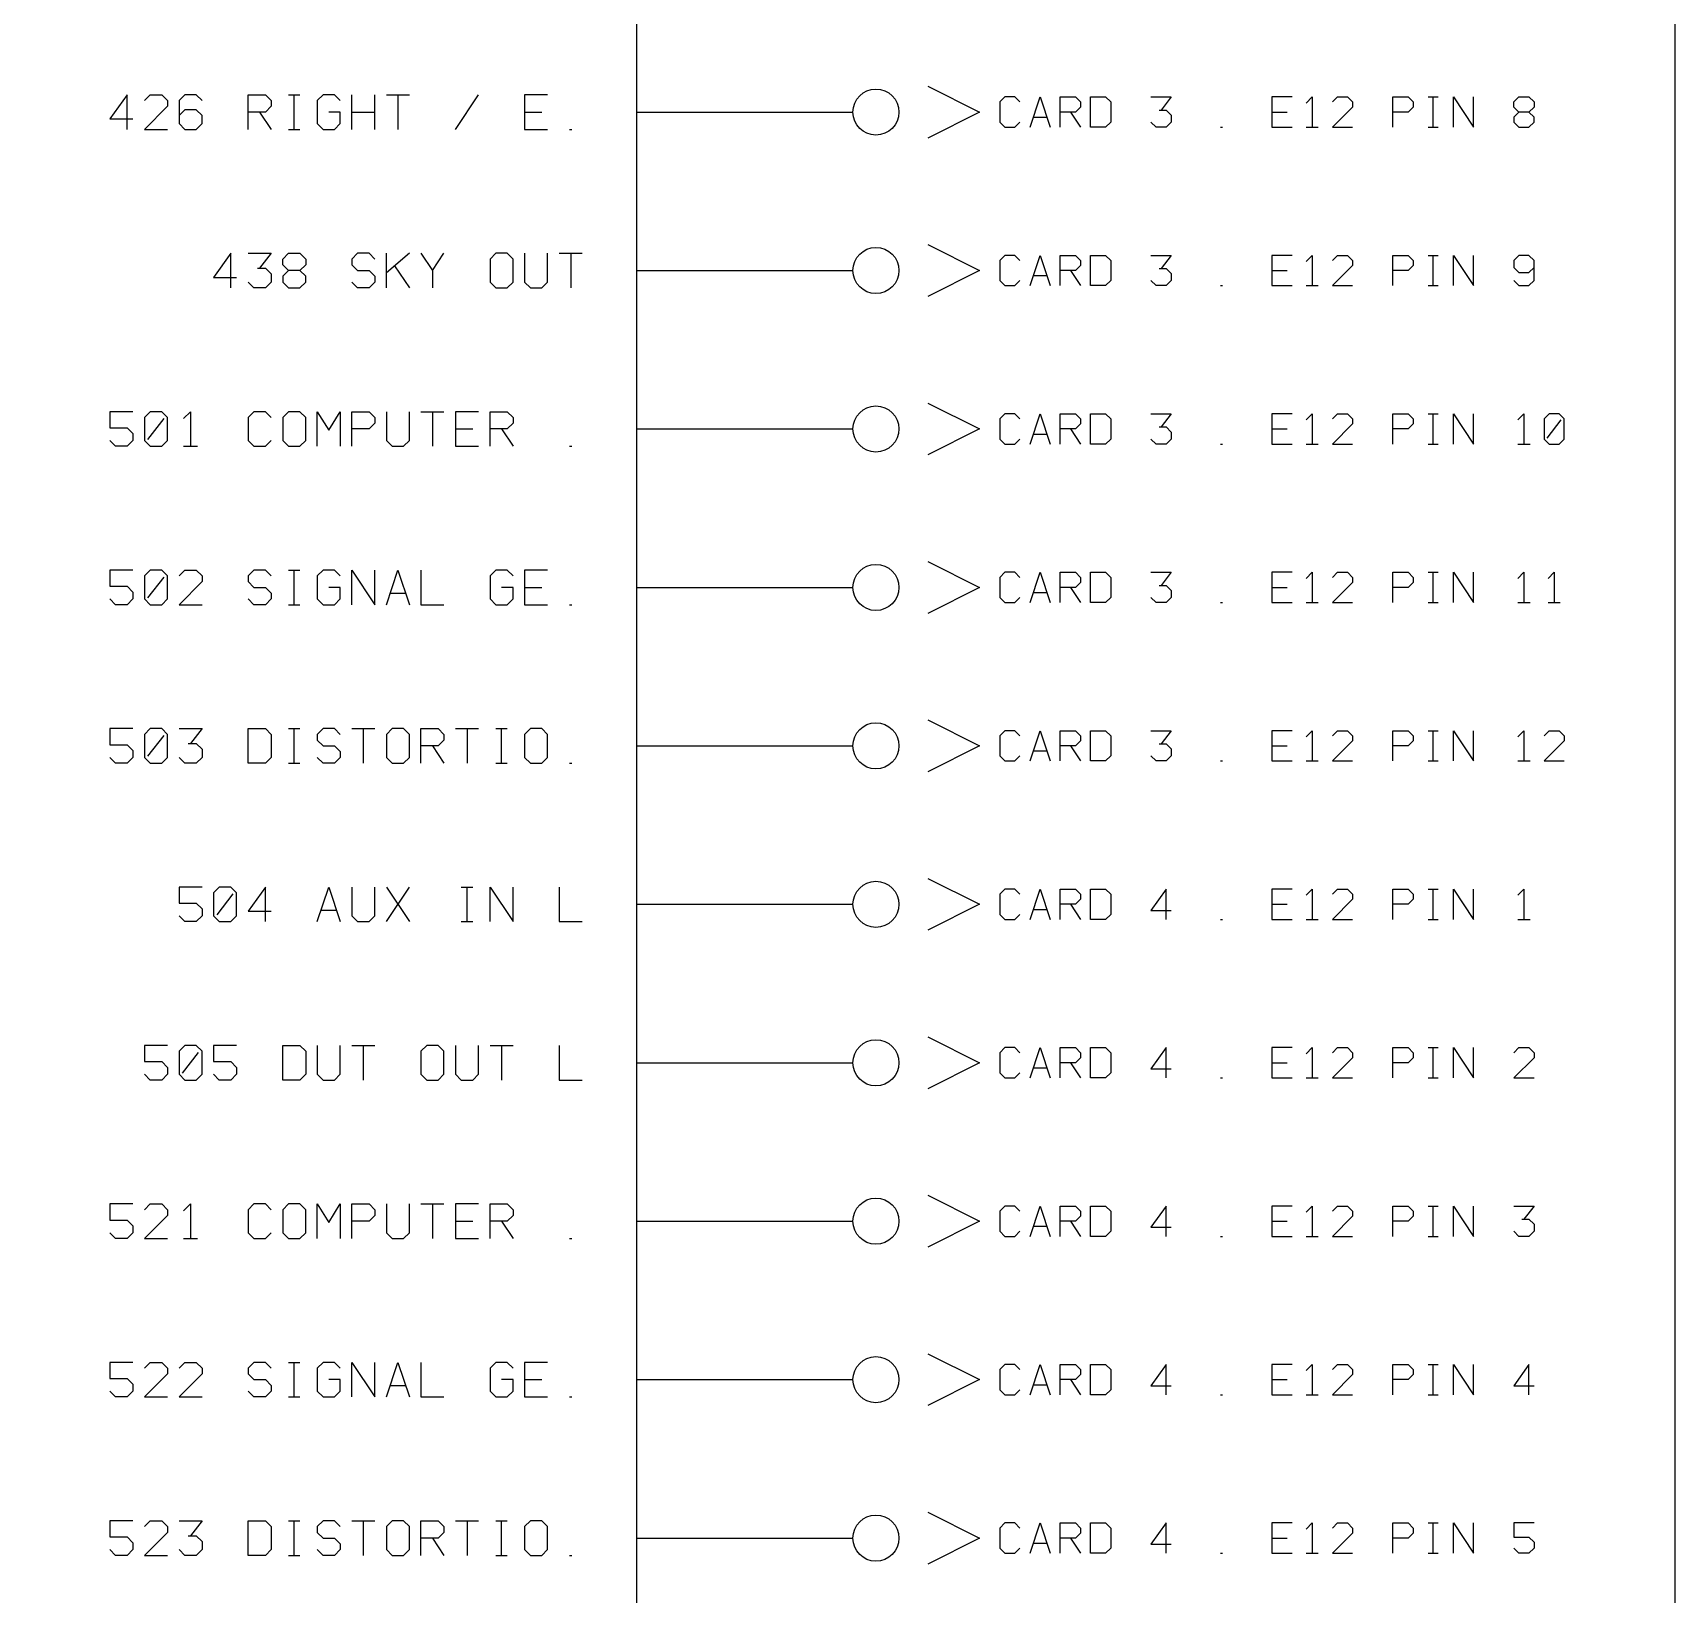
# Model space of a CAD drawing. Header units: millimetres. Extents: x 10 to 2534, y 10 to 1372.
# Drawn here: x 1894 to 2008.1, y 1056.2 to 1164.6 of the extents above; entities that cross this region are included whole.
import ezdxf

# ---------------------------------------------------------------- set-up
doc = ezdxf.new("R2010")
doc.units = ezdxf.units.MM
for name, color, linetype, lineweight in [('DEVICE', 7, 'CONTINUOUS', 25), ('GROUP', 6, 'CONTINUOUS', 25), ('LABEL', 8, 'CONTINUOUS', 25), ('POINT', 4, 'CONTINUOUS', 25), ('PORT_OUT', 30, 'CONTINUOUS', 25), ('PORTAL', 2, 'CONTINUOUS', 25)]:
    doc.layers.add(name, color=color, linetype=linetype, lineweight=lineweight)

msp = doc.modelspace()

# ---------------------------------------------------------------- linework, layer by layer
at = {"layer": 'DEVICE'}
msp.add_lwpolyline([(1624, 586.6), (1936, 586.6), (1936, 1308.6), (1624, 1308.6)], close=True, dxfattribs=at)
at = {"layer": 'GROUP'}
msp.add_lwpolyline([(1551.9, 561.8), (2008.1, 561.8), (2008.1, 1327.2), (1551.9, 1327.2)], close=True, dxfattribs=at)
at = {"layer": 'LABEL'}
for points in [[(1900.6, 1157.9), (1900.6, 1160.3), (1899.4, 1158.62), (1901, 1158.62)], [(1901.8, 1159.9), (1902.2, 1160.3), (1903, 1160.3), (1903.4, 1159.9), (1903.4, 1159.5), (1901.8, 1157.9), (1903.4, 1157.9)], [(1905.8, 1159.9), (1905.4, 1160.3), (1904.6, 1160.3), (1904.2, 1159.9), (1904.2, 1158.3), (1904.6, 1157.9), (1905.4, 1157.9), (1905.8, 1158.3), (1905.8, 1158.86), (1905.4, 1159.26), (1904.6, 1159.26), (1904.2, 1158.86)], [(1909, 1157.9), (1909, 1160.3), (1910.2, 1160.3), (1910.6, 1159.9), (1910.6, 1159.5), (1910.2, 1159.1), (1909, 1159.1)], [(1911.8, 1160.3), (1912.6, 1160.3)], [(1912.2, 1157.9), (1912.2, 1160.3)], [(1915.4, 1159.9), (1915, 1160.3), (1914.2, 1160.3), (1913.8, 1159.9), (1913.8, 1158.3), (1914.2, 1157.9), (1915, 1157.9), (1915.4, 1158.3), (1915.4, 1159.1), (1914.6, 1159.1)], [(1916.2, 1157.9), (1916.2, 1160.3)], [(1917.8, 1157.9), (1917.8, 1160.3)], [(1918.6, 1160.3), (1920.2, 1160.3)], [(1919.4, 1160.3), (1919.4, 1157.9)], [(1923.4, 1157.9), (1925, 1160.3)], [(1929.8, 1160.3), (1928.2, 1160.3), (1928.2, 1157.9), (1929.8, 1157.9)], [(1909.8, 1159.1), (1910.6, 1157.9)], [(1916.2, 1159.1), (1917.8, 1159.1)], [(1928.2, 1159.1), (1929.4, 1159.1)], [(1911.8, 1157.9), (1912.6, 1157.9)], [(1931.32, 1157.9), (1931.48, 1157.9)], [(1907.8, 1146.9), (1907.8, 1149.3), (1906.6, 1147.62), (1908.2, 1147.62)], [(1909, 1149.3), (1910.6, 1149.3), (1909.8, 1148.26)], [(1911.8, 1148.1), (1911.4, 1148.5), (1911.4, 1148.9), (1911.8, 1149.3), (1912.6, 1149.3), (1913, 1148.9), (1913, 1148.5), (1912.6, 1148.1), (1911.8, 1148.1), (1911.4, 1147.7), (1911.4, 1147.3), (1911.8, 1146.9), (1912.6, 1146.9), (1913, 1147.3), (1913, 1147.7), (1912.6, 1148.1)], [(1917.8, 1148.9), (1917.4, 1149.3), (1916.6, 1149.3), (1916.2, 1148.9), (1916.2, 1148.5), (1916.6, 1148.1), (1917.4, 1148.1), (1917.8, 1147.7), (1917.8, 1147.3), (1917.4, 1146.9), (1916.6, 1146.9), (1916.2, 1147.3)], [(1918.6, 1146.9), (1918.6, 1149.3)], [(1920.2, 1149.3), (1918.6, 1147.94)], [(1921, 1149.3), (1921.8, 1148.1), (1922.6, 1149.3)], [(1926.2, 1146.9), (1927, 1146.9), (1927.4, 1147.3), (1927.4, 1148.9), (1927, 1149.3), (1926.2, 1149.3), (1925.8, 1148.9), (1925.8, 1147.3), (1926.2, 1146.9)], [(1928.2, 1149.3), (1928.2, 1147.3), (1928.6, 1146.9), (1929.4, 1146.9), (1929.8, 1147.3), (1929.8, 1149.3)], [(1930.6, 1149.3), (1932.2, 1149.3)], [(1931.4, 1149.3), (1931.4, 1146.9)], [(1909.64, 1148.26), (1910.2, 1148.26), (1910.6, 1147.86), (1910.6, 1147.3), (1910.2, 1146.9), (1909.4, 1146.9), (1909, 1147.3)], [(1919.16, 1148.42), (1920.2, 1146.9)], [(1921.8, 1148.1), (1921.8, 1146.9)], [(1901, 1138.3), (1899.4, 1138.3), (1899.4, 1137.18), (1900.6, 1137.18), (1901, 1136.78), (1901, 1136.3), (1900.6, 1135.9), (1899.8, 1135.9), (1899.4, 1136.3)], [(1902.2, 1135.9), (1903, 1135.9), (1903.4, 1136.3), (1903.4, 1137.9), (1903, 1138.3), (1902.2, 1138.3), (1901.8, 1137.9), (1901.8, 1136.3), (1902.2, 1135.9)], [(1904.52, 1137.82), (1905, 1138.3), (1905, 1135.9)], [(1910.6, 1137.9), (1910.2, 1138.3), (1909.4, 1138.3), (1909, 1137.9), (1909, 1136.3), (1909.4, 1135.9), (1910.2, 1135.9), (1910.6, 1136.3)], [(1911.8, 1135.9), (1912.6, 1135.9), (1913, 1136.3), (1913, 1137.9), (1912.6, 1138.3), (1911.8, 1138.3), (1911.4, 1137.9), (1911.4, 1136.3), (1911.8, 1135.9)], [(1913.8, 1135.9), (1913.8, 1138.3), (1914.6, 1137.02), (1915.4, 1138.3), (1915.4, 1135.9)], [(1916.2, 1135.9), (1916.2, 1138.3), (1917.4, 1138.3), (1917.8, 1137.9), (1917.8, 1137.5), (1917.4, 1137.1), (1916.2, 1137.1)], [(1918.6, 1138.3), (1918.6, 1136.3), (1919, 1135.9), (1919.8, 1135.9), (1920.2, 1136.3), (1920.2, 1138.3)], [(1921, 1138.3), (1922.6, 1138.3)], [(1921.8, 1138.3), (1921.8, 1135.9)], [(1925, 1138.3), (1923.4, 1138.3), (1923.4, 1135.9), (1925, 1135.9)], [(1925.8, 1135.9), (1925.8, 1138.3), (1927, 1138.3), (1927.4, 1137.9), (1927.4, 1137.5), (1927, 1137.1), (1925.8, 1137.1)], [(1902.04, 1136.38), (1903.16, 1137.82)], [(1923.4, 1137.1), (1924.6, 1137.1)], [(1926.6, 1137.1), (1927.4, 1135.9)], [(1904.52, 1135.9), (1905.48, 1135.9)], [(1931.32, 1135.9), (1931.48, 1135.9)], [(1901, 1127.3), (1899.4, 1127.3), (1899.4, 1126.18), (1900.6, 1126.18), (1901, 1125.78), (1901, 1125.3), (1900.6, 1124.9), (1899.8, 1124.9), (1899.4, 1125.3)], [(1902.2, 1124.9), (1903, 1124.9), (1903.4, 1125.3), (1903.4, 1126.9), (1903, 1127.3), (1902.2, 1127.3), (1901.8, 1126.9), (1901.8, 1125.3), (1902.2, 1124.9)], [(1902.04, 1125.38), (1903.16, 1126.82)], [(1904.2, 1126.9), (1904.6, 1127.3), (1905.4, 1127.3), (1905.8, 1126.9), (1905.8, 1126.5), (1904.2, 1124.9), (1905.8, 1124.9)], [(1910.6, 1126.9), (1910.2, 1127.3), (1909.4, 1127.3), (1909, 1126.9), (1909, 1126.5), (1909.4, 1126.1), (1910.2, 1126.1), (1910.6, 1125.7), (1910.6, 1125.3), (1910.2, 1124.9), (1909.4, 1124.9), (1909, 1125.3)], [(1911.8, 1127.3), (1912.6, 1127.3)], [(1912.2, 1124.9), (1912.2, 1127.3)], [(1915.4, 1126.9), (1915, 1127.3), (1914.2, 1127.3), (1913.8, 1126.9), (1913.8, 1125.3), (1914.2, 1124.9), (1915, 1124.9), (1915.4, 1125.3), (1915.4, 1126.1), (1914.6, 1126.1)], [(1916.2, 1124.9), (1916.2, 1127.3), (1917.8, 1124.9), (1917.8, 1127.3)], [(1918.6, 1124.9), (1919.4, 1127.3), (1920.2, 1124.9)], [(1921, 1127.3), (1921, 1124.9), (1922.6, 1124.9)], [(1927.4, 1126.9), (1927, 1127.3), (1926.2, 1127.3), (1925.8, 1126.9), (1925.8, 1125.3), (1926.2, 1124.9), (1927, 1124.9), (1927.4, 1125.3), (1927.4, 1126.1), (1926.6, 1126.1)], [(1929.8, 1127.3), (1928.2, 1127.3), (1928.2, 1124.9), (1929.8, 1124.9)], [(1918.88, 1125.7), (1919.92, 1125.7)], [(1928.2, 1126.1), (1929.4, 1126.1)], [(1911.8, 1124.9), (1912.6, 1124.9)], [(1931.32, 1124.9), (1931.48, 1124.9)], [(1901, 1116.3), (1899.4, 1116.3), (1899.4, 1115.18), (1900.6, 1115.18), (1901, 1114.78), (1901, 1114.3), (1900.6, 1113.9), (1899.8, 1113.9), (1899.4, 1114.3)], [(1902.2, 1113.9), (1903, 1113.9), (1903.4, 1114.3), (1903.4, 1115.9), (1903, 1116.3), (1902.2, 1116.3), (1901.8, 1115.9), (1901.8, 1114.3), (1902.2, 1113.9)], [(1902.04, 1114.38), (1903.16, 1115.82)], [(1904.2, 1116.3), (1905.8, 1116.3), (1905, 1115.26)], [(1909, 1113.9), (1909, 1116.3), (1910.2, 1116.3), (1910.6, 1115.9), (1910.6, 1114.3), (1910.2, 1113.9), (1909, 1113.9)], [(1911.8, 1116.3), (1912.6, 1116.3)], [(1912.2, 1113.9), (1912.2, 1116.3)], [(1915.4, 1115.9), (1915, 1116.3), (1914.2, 1116.3), (1913.8, 1115.9), (1913.8, 1115.5), (1914.2, 1115.1), (1915, 1115.1), (1915.4, 1114.7), (1915.4, 1114.3), (1915, 1113.9), (1914.2, 1113.9), (1913.8, 1114.3)], [(1916.2, 1116.3), (1917.8, 1116.3)], [(1917, 1116.3), (1917, 1113.9)], [(1919, 1113.9), (1919.8, 1113.9), (1920.2, 1114.3), (1920.2, 1115.9), (1919.8, 1116.3), (1919, 1116.3), (1918.6, 1115.9), (1918.6, 1114.3), (1919, 1113.9)], [(1921, 1113.9), (1921, 1116.3), (1922.2, 1116.3), (1922.6, 1115.9), (1922.6, 1115.5), (1922.2, 1115.1), (1921, 1115.1)], [(1923.4, 1116.3), (1925, 1116.3)], [(1924.2, 1116.3), (1924.2, 1113.9)], [(1926.2, 1116.3), (1927, 1116.3)], [(1926.6, 1113.9), (1926.6, 1116.3)], [(1928.6, 1113.9), (1929.4, 1113.9), (1929.8, 1114.3), (1929.8, 1115.9), (1929.4, 1116.3), (1928.6, 1116.3), (1928.2, 1115.9), (1928.2, 1114.3), (1928.6, 1113.9)], [(1904.84, 1115.26), (1905.4, 1115.26), (1905.8, 1114.86), (1905.8, 1114.3), (1905.4, 1113.9), (1904.6, 1113.9), (1904.2, 1114.3)], [(1921.8, 1115.1), (1922.6, 1113.9)], [(1911.8, 1113.9), (1912.6, 1113.9)], [(1926.2, 1113.9), (1927, 1113.9)], [(1931.32, 1113.9), (1931.48, 1113.9)], [(1905.8, 1105.3), (1904.2, 1105.3), (1904.2, 1104.18), (1905.4, 1104.18), (1905.8, 1103.78), (1905.8, 1103.3), (1905.4, 1102.9), (1904.6, 1102.9), (1904.2, 1103.3)], [(1907, 1102.9), (1907.8, 1102.9), (1908.2, 1103.3), (1908.2, 1104.9), (1907.8, 1105.3), (1907, 1105.3), (1906.6, 1104.9), (1906.6, 1103.3), (1907, 1102.9)], [(1910.2, 1102.9), (1910.2, 1105.3), (1909, 1103.62), (1910.6, 1103.62)], [(1913.8, 1102.9), (1914.6, 1105.3), (1915.4, 1102.9)], [(1916.2, 1105.3), (1916.2, 1103.3), (1916.6, 1102.9), (1917.4, 1102.9), (1917.8, 1103.3), (1917.8, 1105.3)], [(1918.6, 1102.9), (1920.2, 1105.3)], [(1918.6, 1105.3), (1920.2, 1102.9)], [(1923.8, 1105.3), (1924.6, 1105.3)], [(1924.2, 1102.9), (1924.2, 1105.3)], [(1925.8, 1102.9), (1925.8, 1105.3), (1927.4, 1102.9), (1927.4, 1105.3)], [(1930.6, 1105.3), (1930.6, 1102.9), (1932.2, 1102.9)], [(1906.84, 1103.38), (1907.96, 1104.82)], [(1914.08, 1103.7), (1915.12, 1103.7)], [(1923.8, 1102.9), (1924.6, 1102.9)], [(1903.4, 1094.3), (1901.8, 1094.3), (1901.8, 1093.18), (1903, 1093.18), (1903.4, 1092.78), (1903.4, 1092.3), (1903, 1091.9), (1902.2, 1091.9), (1901.8, 1092.3)], [(1904.6, 1091.9), (1905.4, 1091.9), (1905.8, 1092.3), (1905.8, 1093.9), (1905.4, 1094.3), (1904.6, 1094.3), (1904.2, 1093.9), (1904.2, 1092.3), (1904.6, 1091.9)], [(1904.44, 1092.38), (1905.56, 1093.82)], [(1908.2, 1094.3), (1906.6, 1094.3), (1906.6, 1093.18), (1907.8, 1093.18), (1908.2, 1092.78), (1908.2, 1092.3), (1907.8, 1091.9), (1907, 1091.9), (1906.6, 1092.3)], [(1911.4, 1091.9), (1911.4, 1094.3), (1912.6, 1094.3), (1913, 1093.9), (1913, 1092.3), (1912.6, 1091.9), (1911.4, 1091.9)], [(1913.8, 1094.3), (1913.8, 1092.3), (1914.2, 1091.9), (1915, 1091.9), (1915.4, 1092.3), (1915.4, 1094.3)], [(1916.2, 1094.3), (1917.8, 1094.3)], [(1917, 1094.3), (1917, 1091.9)], [(1921.4, 1091.9), (1922.2, 1091.9), (1922.6, 1092.3), (1922.6, 1093.9), (1922.2, 1094.3), (1921.4, 1094.3), (1921, 1093.9), (1921, 1092.3), (1921.4, 1091.9)], [(1923.4, 1094.3), (1923.4, 1092.3), (1923.8, 1091.9), (1924.6, 1091.9), (1925, 1092.3), (1925, 1094.3)], [(1925.8, 1094.3), (1927.4, 1094.3)], [(1926.6, 1094.3), (1926.6, 1091.9)], [(1930.6, 1094.3), (1930.6, 1091.9), (1932.2, 1091.9)], [(1901, 1083.3), (1899.4, 1083.3), (1899.4, 1082.18), (1900.6, 1082.18), (1901, 1081.78), (1901, 1081.3), (1900.6, 1080.9), (1899.8, 1080.9), (1899.4, 1081.3)], [(1901.8, 1082.9), (1902.2, 1083.3), (1903, 1083.3), (1903.4, 1082.9), (1903.4, 1082.5), (1901.8, 1080.9), (1903.4, 1080.9)], [(1904.52, 1082.82), (1905, 1083.3), (1905, 1080.9)], [(1910.6, 1082.9), (1910.2, 1083.3), (1909.4, 1083.3), (1909, 1082.9), (1909, 1081.3), (1909.4, 1080.9), (1910.2, 1080.9), (1910.6, 1081.3)], [(1911.8, 1080.9), (1912.6, 1080.9), (1913, 1081.3), (1913, 1082.9), (1912.6, 1083.3), (1911.8, 1083.3), (1911.4, 1082.9), (1911.4, 1081.3), (1911.8, 1080.9)], [(1913.8, 1080.9), (1913.8, 1083.3), (1914.6, 1082.02), (1915.4, 1083.3), (1915.4, 1080.9)], [(1916.2, 1080.9), (1916.2, 1083.3), (1917.4, 1083.3), (1917.8, 1082.9), (1917.8, 1082.5), (1917.4, 1082.1), (1916.2, 1082.1)], [(1918.6, 1083.3), (1918.6, 1081.3), (1919, 1080.9), (1919.8, 1080.9), (1920.2, 1081.3), (1920.2, 1083.3)], [(1921, 1083.3), (1922.6, 1083.3)], [(1921.8, 1083.3), (1921.8, 1080.9)], [(1925, 1083.3), (1923.4, 1083.3), (1923.4, 1080.9), (1925, 1080.9)], [(1925.8, 1080.9), (1925.8, 1083.3), (1927, 1083.3), (1927.4, 1082.9), (1927.4, 1082.5), (1927, 1082.1), (1925.8, 1082.1)], [(1923.4, 1082.1), (1924.6, 1082.1)], [(1926.6, 1082.1), (1927.4, 1080.9)], [(1904.52, 1080.9), (1905.48, 1080.9)], [(1931.32, 1080.9), (1931.48, 1080.9)], [(1901, 1072.3), (1899.4, 1072.3), (1899.4, 1071.18), (1900.6, 1071.18), (1901, 1070.78), (1901, 1070.3), (1900.6, 1069.9), (1899.8, 1069.9), (1899.4, 1070.3)], [(1901.8, 1071.9), (1902.2, 1072.3), (1903, 1072.3), (1903.4, 1071.9), (1903.4, 1071.5), (1901.8, 1069.9), (1903.4, 1069.9)], [(1904.2, 1071.9), (1904.6, 1072.3), (1905.4, 1072.3), (1905.8, 1071.9), (1905.8, 1071.5), (1904.2, 1069.9), (1905.8, 1069.9)], [(1910.6, 1071.9), (1910.2, 1072.3), (1909.4, 1072.3), (1909, 1071.9), (1909, 1071.5), (1909.4, 1071.1), (1910.2, 1071.1), (1910.6, 1070.7), (1910.6, 1070.3), (1910.2, 1069.9), (1909.4, 1069.9), (1909, 1070.3)], [(1911.8, 1072.3), (1912.6, 1072.3)], [(1912.2, 1069.9), (1912.2, 1072.3)], [(1915.4, 1071.9), (1915, 1072.3), (1914.2, 1072.3), (1913.8, 1071.9), (1913.8, 1070.3), (1914.2, 1069.9), (1915, 1069.9), (1915.4, 1070.3), (1915.4, 1071.1), (1914.6, 1071.1)], [(1916.2, 1069.9), (1916.2, 1072.3), (1917.8, 1069.9), (1917.8, 1072.3)], [(1918.6, 1069.9), (1919.4, 1072.3), (1920.2, 1069.9)], [(1921, 1072.3), (1921, 1069.9), (1922.6, 1069.9)], [(1927.4, 1071.9), (1927, 1072.3), (1926.2, 1072.3), (1925.8, 1071.9), (1925.8, 1070.3), (1926.2, 1069.9), (1927, 1069.9), (1927.4, 1070.3), (1927.4, 1071.1), (1926.6, 1071.1)], [(1929.8, 1072.3), (1928.2, 1072.3), (1928.2, 1069.9), (1929.8, 1069.9)], [(1928.2, 1071.1), (1929.4, 1071.1)], [(1911.8, 1069.9), (1912.6, 1069.9)], [(1918.88, 1070.7), (1919.92, 1070.7)], [(1931.32, 1069.9), (1931.48, 1069.9)], [(1901, 1061.3), (1899.4, 1061.3), (1899.4, 1060.18), (1900.6, 1060.18), (1901, 1059.78), (1901, 1059.3), (1900.6, 1058.9), (1899.8, 1058.9), (1899.4, 1059.3)], [(1901.8, 1060.9), (1902.2, 1061.3), (1903, 1061.3), (1903.4, 1060.9), (1903.4, 1060.5), (1901.8, 1058.9), (1903.4, 1058.9)], [(1904.2, 1061.3), (1905.8, 1061.3), (1905, 1060.26)], [(1909, 1058.9), (1909, 1061.3), (1910.2, 1061.3), (1910.6, 1060.9), (1910.6, 1059.3), (1910.2, 1058.9), (1909, 1058.9)], [(1911.8, 1061.3), (1912.6, 1061.3)], [(1912.2, 1058.9), (1912.2, 1061.3)], [(1915.4, 1060.9), (1915, 1061.3), (1914.2, 1061.3), (1913.8, 1060.9), (1913.8, 1060.5), (1914.2, 1060.1), (1915, 1060.1), (1915.4, 1059.7), (1915.4, 1059.3), (1915, 1058.9), (1914.2, 1058.9), (1913.8, 1059.3)], [(1916.2, 1061.3), (1917.8, 1061.3)], [(1917, 1061.3), (1917, 1058.9)], [(1919, 1058.9), (1919.8, 1058.9), (1920.2, 1059.3), (1920.2, 1060.9), (1919.8, 1061.3), (1919, 1061.3), (1918.6, 1060.9), (1918.6, 1059.3), (1919, 1058.9)], [(1921, 1058.9), (1921, 1061.3), (1922.2, 1061.3), (1922.6, 1060.9), (1922.6, 1060.5), (1922.2, 1060.1), (1921, 1060.1)], [(1923.4, 1061.3), (1925, 1061.3)], [(1924.2, 1061.3), (1924.2, 1058.9)], [(1926.2, 1061.3), (1927, 1061.3)], [(1926.6, 1058.9), (1926.6, 1061.3)], [(1928.6, 1058.9), (1929.4, 1058.9), (1929.8, 1059.3), (1929.8, 1060.9), (1929.4, 1061.3), (1928.6, 1061.3), (1928.2, 1060.9), (1928.2, 1059.3), (1928.6, 1058.9)], [(1904.84, 1060.26), (1905.4, 1060.26), (1905.8, 1059.86), (1905.8, 1059.3), (1905.4, 1058.9), (1904.6, 1058.9), (1904.2, 1059.3)], [(1921.8, 1060.1), (1922.6, 1058.9)], [(1911.8, 1058.9), (1912.6, 1058.9)], [(1926.2, 1058.9), (1927, 1058.9)], [(1931.32, 1058.9), (1931.48, 1058.9)]]:
    msp.add_lwpolyline(points, dxfattribs=at)
at = {"layer": 'POINT'}
for centre in [(1952.6, 1159.1), (1952.6, 1148.1), (1952.6, 1137.1), (1952.6, 1126.1), (1952.6, 1115.1), (1952.6, 1104.1), (1952.6, 1093.1), (1952.6, 1082.1), (1952.6, 1071.1), (1952.6, 1060.1)]:
    msp.add_circle(centre, 1.6, dxfattribs=at)
at = {"layer": 'PORT_OUT'}
for p, q in [((1936, 1159.1), (1951, 1159.1)), ((1936, 1148.1), (1951, 1148.1)), ((1936, 1137.1), (1951, 1137.1)), ((1936, 1126.1), (1951, 1126.1)), ((1936, 1115.1), (1951, 1115.1)), ((1936, 1104.1), (1951, 1104.1)), ((1936, 1093.1), (1951, 1093.1)), ((1936, 1082.1), (1951, 1082.1)), ((1936, 1071.1), (1951, 1071.1)), ((1936, 1060.1), (1951, 1060.1))]:
    msp.add_line(p, q, dxfattribs=at)
at = {"layer": 'PORTAL'}
for points in [[(1956.2, 1160.9), (1959.8, 1159.1), (1956.2, 1157.3)], [(1962.6, 1159.8), (1962.25, 1160.15), (1961.55, 1160.15), (1961.2, 1159.8), (1961.2, 1158.4), (1961.55, 1158.05), (1962.25, 1158.05), (1962.6, 1158.4)], [(1963.3, 1158.05), (1964, 1160.15), (1964.7, 1158.05)], [(1965.4, 1158.05), (1965.4, 1160.15), (1966.45, 1160.15), (1966.8, 1159.8), (1966.8, 1159.45), (1966.45, 1159.1), (1965.4, 1159.1)], [(1967.5, 1158.05), (1967.5, 1160.15), (1968.55, 1160.15), (1968.9, 1159.8), (1968.9, 1158.4), (1968.55, 1158.05), (1967.5, 1158.05)], [(1971.7, 1160.15), (1973.1, 1160.15), (1972.4, 1159.24)], [(1981.5, 1160.15), (1980.1, 1160.15), (1980.1, 1158.05), (1981.5, 1158.05)], [(1982.48, 1159.73), (1982.9, 1160.15), (1982.9, 1158.05)], [(1984.3, 1159.8), (1984.65, 1160.15), (1985.35, 1160.15), (1985.7, 1159.8), (1985.7, 1159.45), (1984.3, 1158.05), (1985.7, 1158.05)], [(1988.5, 1158.05), (1988.5, 1160.15), (1989.55, 1160.15), (1989.9, 1159.8), (1989.9, 1159.45), (1989.55, 1159.1), (1988.5, 1159.1)], [(1990.95, 1160.15), (1991.65, 1160.15)], [(1991.3, 1158.05), (1991.3, 1160.15)], [(1992.7, 1158.05), (1992.7, 1160.15), (1994.1, 1158.05), (1994.1, 1160.15)], [(1997.25, 1159.1), (1996.9, 1159.45), (1996.9, 1159.8), (1997.25, 1160.15), (1997.95, 1160.15), (1998.3, 1159.8), (1998.3, 1159.45), (1997.95, 1159.1), (1997.25, 1159.1), (1996.9, 1158.75), (1996.9, 1158.4), (1997.25, 1158.05), (1997.95, 1158.05), (1998.3, 1158.4), (1998.3, 1158.75), (1997.95, 1159.1)], [(1963.545, 1158.75), (1964.455, 1158.75)], [(1966.1, 1159.1), (1966.8, 1158.05)], [(1972.26, 1159.24), (1972.75, 1159.24), (1973.1, 1158.89), (1973.1, 1158.4), (1972.75, 1158.05), (1972.05, 1158.05), (1971.7, 1158.4)], [(1980.1, 1159.1), (1981.15, 1159.1)], [(1976.53, 1158.05), (1976.67, 1158.05)], [(1982.48, 1158.05), (1983.32, 1158.05)], [(1990.95, 1158.05), (1991.65, 1158.05)], [(1956.2, 1149.9), (1959.8, 1148.1), (1956.2, 1146.3)], [(1962.6, 1148.8), (1962.25, 1149.15), (1961.55, 1149.15), (1961.2, 1148.8), (1961.2, 1147.4), (1961.55, 1147.05), (1962.25, 1147.05), (1962.6, 1147.4)], [(1963.3, 1147.05), (1964, 1149.15), (1964.7, 1147.05)], [(1965.4, 1147.05), (1965.4, 1149.15), (1966.45, 1149.15), (1966.8, 1148.8), (1966.8, 1148.45), (1966.45, 1148.1), (1965.4, 1148.1)], [(1967.5, 1147.05), (1967.5, 1149.15), (1968.55, 1149.15), (1968.9, 1148.8), (1968.9, 1147.4), (1968.55, 1147.05), (1967.5, 1147.05)], [(1971.7, 1149.15), (1973.1, 1149.15), (1972.4, 1148.24)], [(1981.5, 1149.15), (1980.1, 1149.15), (1980.1, 1147.05), (1981.5, 1147.05)], [(1982.48, 1148.73), (1982.9, 1149.15), (1982.9, 1147.05)], [(1984.3, 1148.8), (1984.65, 1149.15), (1985.35, 1149.15), (1985.7, 1148.8), (1985.7, 1148.45), (1984.3, 1147.05), (1985.7, 1147.05)], [(1988.5, 1147.05), (1988.5, 1149.15), (1989.55, 1149.15), (1989.9, 1148.8), (1989.9, 1148.45), (1989.55, 1148.1), (1988.5, 1148.1)], [(1990.95, 1149.15), (1991.65, 1149.15)], [(1991.3, 1147.05), (1991.3, 1149.15)], [(1992.7, 1147.05), (1992.7, 1149.15), (1994.1, 1147.05), (1994.1, 1149.15)], [(1996.9, 1147.4), (1997.25, 1147.05), (1997.95, 1147.05), (1998.3, 1147.4), (1998.3, 1148.8), (1997.95, 1149.15), (1997.25, 1149.15), (1996.9, 1148.8), (1996.9, 1148.31), (1997.25, 1147.96), (1997.95, 1147.96), (1998.3, 1148.31)], [(1963.545, 1147.75), (1964.455, 1147.75)], [(1966.1, 1148.1), (1966.8, 1147.05)], [(1972.26, 1148.24), (1972.75, 1148.24), (1973.1, 1147.89), (1973.1, 1147.4), (1972.75, 1147.05), (1972.05, 1147.05), (1971.7, 1147.4)], [(1980.1, 1148.1), (1981.15, 1148.1)], [(1976.53, 1147.05), (1976.67, 1147.05)], [(1982.48, 1147.05), (1983.32, 1147.05)], [(1990.95, 1147.05), (1991.65, 1147.05)], [(1956.2, 1138.9), (1959.8, 1137.1), (1956.2, 1135.3)], [(1962.6, 1137.8), (1962.25, 1138.15), (1961.55, 1138.15), (1961.2, 1137.8), (1961.2, 1136.4), (1961.55, 1136.05), (1962.25, 1136.05), (1962.6, 1136.4)], [(1963.3, 1136.05), (1964, 1138.15), (1964.7, 1136.05)], [(1965.4, 1136.05), (1965.4, 1138.15), (1966.45, 1138.15), (1966.8, 1137.8), (1966.8, 1137.45), (1966.45, 1137.1), (1965.4, 1137.1)], [(1966.1, 1137.1), (1966.8, 1136.05)], [(1967.5, 1136.05), (1967.5, 1138.15), (1968.55, 1138.15), (1968.9, 1137.8), (1968.9, 1136.4), (1968.55, 1136.05), (1967.5, 1136.05)], [(1971.7, 1138.15), (1973.1, 1138.15), (1972.4, 1137.24)], [(1972.26, 1137.24), (1972.75, 1137.24), (1973.1, 1136.89), (1973.1, 1136.4), (1972.75, 1136.05), (1972.05, 1136.05), (1971.7, 1136.4)], [(1981.5, 1138.15), (1980.1, 1138.15), (1980.1, 1136.05), (1981.5, 1136.05)], [(1980.1, 1137.1), (1981.15, 1137.1)], [(1982.48, 1137.73), (1982.9, 1138.15), (1982.9, 1136.05)], [(1984.3, 1137.8), (1984.65, 1138.15), (1985.35, 1138.15), (1985.7, 1137.8), (1985.7, 1137.45), (1984.3, 1136.05), (1985.7, 1136.05)], [(1988.5, 1136.05), (1988.5, 1138.15), (1989.55, 1138.15), (1989.9, 1137.8), (1989.9, 1137.45), (1989.55, 1137.1), (1988.5, 1137.1)], [(1990.95, 1138.15), (1991.65, 1138.15)], [(1991.3, 1136.05), (1991.3, 1138.15)], [(1992.7, 1136.05), (1992.7, 1138.15), (1994.1, 1136.05), (1994.1, 1138.15)], [(1997.18, 1137.73), (1997.6, 1138.15), (1997.6, 1136.05)], [(1999.35, 1136.05), (2000.05, 1136.05), (2000.4, 1136.4), (2000.4, 1137.8), (2000.05, 1138.15), (1999.35, 1138.15), (1999, 1137.8), (1999, 1136.4), (1999.35, 1136.05)], [(1999.21, 1136.47), (2000.19, 1137.73)], [(1963.545, 1136.75), (1964.455, 1136.75)], [(1976.53, 1136.05), (1976.67, 1136.05)], [(1982.48, 1136.05), (1983.32, 1136.05)], [(1990.95, 1136.05), (1991.65, 1136.05)], [(1997.18, 1136.05), (1998.02, 1136.05)], [(1956.2, 1127.9), (1959.8, 1126.1), (1956.2, 1124.3)], [(1962.6, 1126.8), (1962.25, 1127.15), (1961.55, 1127.15), (1961.2, 1126.8), (1961.2, 1125.4), (1961.55, 1125.05), (1962.25, 1125.05), (1962.6, 1125.4)], [(1963.3, 1125.05), (1964, 1127.15), (1964.7, 1125.05)], [(1965.4, 1125.05), (1965.4, 1127.15), (1966.45, 1127.15), (1966.8, 1126.8), (1966.8, 1126.45), (1966.45, 1126.1), (1965.4, 1126.1)], [(1967.5, 1125.05), (1967.5, 1127.15), (1968.55, 1127.15), (1968.9, 1126.8), (1968.9, 1125.4), (1968.55, 1125.05), (1967.5, 1125.05)], [(1971.7, 1127.15), (1973.1, 1127.15), (1972.4, 1126.24)], [(1981.5, 1127.15), (1980.1, 1127.15), (1980.1, 1125.05), (1981.5, 1125.05)], [(1982.48, 1126.73), (1982.9, 1127.15), (1982.9, 1125.05)], [(1984.3, 1126.8), (1984.65, 1127.15), (1985.35, 1127.15), (1985.7, 1126.8), (1985.7, 1126.45), (1984.3, 1125.05), (1985.7, 1125.05)], [(1988.5, 1125.05), (1988.5, 1127.15), (1989.55, 1127.15), (1989.9, 1126.8), (1989.9, 1126.45), (1989.55, 1126.1), (1988.5, 1126.1)], [(1990.95, 1127.15), (1991.65, 1127.15)], [(1991.3, 1125.05), (1991.3, 1127.15)], [(1992.7, 1125.05), (1992.7, 1127.15), (1994.1, 1125.05), (1994.1, 1127.15)], [(1997.18, 1126.73), (1997.6, 1127.15), (1997.6, 1125.05)], [(1999.28, 1126.73), (1999.7, 1127.15), (1999.7, 1125.05)], [(1963.545, 1125.75), (1964.455, 1125.75)], [(1966.1, 1126.1), (1966.8, 1125.05)], [(1972.26, 1126.24), (1972.75, 1126.24), (1973.1, 1125.89), (1973.1, 1125.4), (1972.75, 1125.05), (1972.05, 1125.05), (1971.7, 1125.4)], [(1980.1, 1126.1), (1981.15, 1126.1)], [(1976.53, 1125.05), (1976.67, 1125.05)], [(1982.48, 1125.05), (1983.32, 1125.05)], [(1990.95, 1125.05), (1991.65, 1125.05)], [(1997.18, 1125.05), (1998.02, 1125.05)], [(1999.28, 1125.05), (2000.12, 1125.05)], [(1956.2, 1116.9), (1959.8, 1115.1), (1956.2, 1113.3)], [(1962.6, 1115.8), (1962.25, 1116.15), (1961.55, 1116.15), (1961.2, 1115.8), (1961.2, 1114.4), (1961.55, 1114.05), (1962.25, 1114.05), (1962.6, 1114.4)], [(1963.3, 1114.05), (1964, 1116.15), (1964.7, 1114.05)], [(1965.4, 1114.05), (1965.4, 1116.15), (1966.45, 1116.15), (1966.8, 1115.8), (1966.8, 1115.45), (1966.45, 1115.1), (1965.4, 1115.1)], [(1967.5, 1114.05), (1967.5, 1116.15), (1968.55, 1116.15), (1968.9, 1115.8), (1968.9, 1114.4), (1968.55, 1114.05), (1967.5, 1114.05)], [(1971.7, 1116.15), (1973.1, 1116.15), (1972.4, 1115.24)], [(1981.5, 1116.15), (1980.1, 1116.15), (1980.1, 1114.05), (1981.5, 1114.05)], [(1982.48, 1115.73), (1982.9, 1116.15), (1982.9, 1114.05)], [(1984.3, 1115.8), (1984.65, 1116.15), (1985.35, 1116.15), (1985.7, 1115.8), (1985.7, 1115.45), (1984.3, 1114.05), (1985.7, 1114.05)], [(1988.5, 1114.05), (1988.5, 1116.15), (1989.55, 1116.15), (1989.9, 1115.8), (1989.9, 1115.45), (1989.55, 1115.1), (1988.5, 1115.1)], [(1990.95, 1116.15), (1991.65, 1116.15)], [(1991.3, 1114.05), (1991.3, 1116.15)], [(1992.7, 1114.05), (1992.7, 1116.15), (1994.1, 1114.05), (1994.1, 1116.15)], [(1997.18, 1115.73), (1997.6, 1116.15), (1997.6, 1114.05)], [(1999, 1115.8), (1999.35, 1116.15), (2000.05, 1116.15), (2000.4, 1115.8), (2000.4, 1115.45), (1999, 1114.05), (2000.4, 1114.05)], [(1963.545, 1114.75), (1964.455, 1114.75)], [(1966.1, 1115.1), (1966.8, 1114.05)], [(1972.26, 1115.24), (1972.75, 1115.24), (1973.1, 1114.89), (1973.1, 1114.4), (1972.75, 1114.05), (1972.05, 1114.05), (1971.7, 1114.4)], [(1980.1, 1115.1), (1981.15, 1115.1)], [(1976.53, 1114.05), (1976.67, 1114.05)], [(1982.48, 1114.05), (1983.32, 1114.05)], [(1990.95, 1114.05), (1991.65, 1114.05)], [(1997.18, 1114.05), (1998.02, 1114.05)], [(1956.2, 1105.9), (1959.8, 1104.1), (1956.2, 1102.3)], [(1962.6, 1104.8), (1962.25, 1105.15), (1961.55, 1105.15), (1961.2, 1104.8), (1961.2, 1103.4), (1961.55, 1103.05), (1962.25, 1103.05), (1962.6, 1103.4)], [(1963.3, 1103.05), (1964, 1105.15), (1964.7, 1103.05)], [(1965.4, 1103.05), (1965.4, 1105.15), (1966.45, 1105.15), (1966.8, 1104.8), (1966.8, 1104.45), (1966.45, 1104.1), (1965.4, 1104.1)], [(1967.5, 1103.05), (1967.5, 1105.15), (1968.55, 1105.15), (1968.9, 1104.8), (1968.9, 1103.4), (1968.55, 1103.05), (1967.5, 1103.05)], [(1972.75, 1103.05), (1972.75, 1105.15), (1971.7, 1103.68), (1973.1, 1103.68)], [(1981.5, 1105.15), (1980.1, 1105.15), (1980.1, 1103.05), (1981.5, 1103.05)], [(1982.48, 1104.73), (1982.9, 1105.15), (1982.9, 1103.05)], [(1984.3, 1104.8), (1984.65, 1105.15), (1985.35, 1105.15), (1985.7, 1104.8), (1985.7, 1104.45), (1984.3, 1103.05), (1985.7, 1103.05)], [(1988.5, 1103.05), (1988.5, 1105.15), (1989.55, 1105.15), (1989.9, 1104.8), (1989.9, 1104.45), (1989.55, 1104.1), (1988.5, 1104.1)], [(1990.95, 1105.15), (1991.65, 1105.15)], [(1991.3, 1103.05), (1991.3, 1105.15)], [(1992.7, 1103.05), (1992.7, 1105.15), (1994.1, 1103.05), (1994.1, 1105.15)], [(1997.18, 1104.73), (1997.6, 1105.15), (1997.6, 1103.05)], [(1966.1, 1104.1), (1966.8, 1103.05)], [(1980.1, 1104.1), (1981.15, 1104.1)], [(1963.545, 1103.75), (1964.455, 1103.75)], [(1976.53, 1103.05), (1976.67, 1103.05)], [(1982.48, 1103.05), (1983.32, 1103.05)], [(1990.95, 1103.05), (1991.65, 1103.05)], [(1997.18, 1103.05), (1998.02, 1103.05)], [(1956.2, 1094.9), (1959.8, 1093.1), (1956.2, 1091.3)], [(1962.6, 1093.8), (1962.25, 1094.15), (1961.55, 1094.15), (1961.2, 1093.8), (1961.2, 1092.4), (1961.55, 1092.05), (1962.25, 1092.05), (1962.6, 1092.4)], [(1963.3, 1092.05), (1964, 1094.15), (1964.7, 1092.05)], [(1965.4, 1092.05), (1965.4, 1094.15), (1966.45, 1094.15), (1966.8, 1093.8), (1966.8, 1093.45), (1966.45, 1093.1), (1965.4, 1093.1)], [(1967.5, 1092.05), (1967.5, 1094.15), (1968.55, 1094.15), (1968.9, 1093.8), (1968.9, 1092.4), (1968.55, 1092.05), (1967.5, 1092.05)], [(1972.75, 1092.05), (1972.75, 1094.15), (1971.7, 1092.68), (1973.1, 1092.68)], [(1981.5, 1094.15), (1980.1, 1094.15), (1980.1, 1092.05), (1981.5, 1092.05)], [(1982.48, 1093.73), (1982.9, 1094.15), (1982.9, 1092.05)], [(1984.3, 1093.8), (1984.65, 1094.15), (1985.35, 1094.15), (1985.7, 1093.8), (1985.7, 1093.45), (1984.3, 1092.05), (1985.7, 1092.05)], [(1988.5, 1092.05), (1988.5, 1094.15), (1989.55, 1094.15), (1989.9, 1093.8), (1989.9, 1093.45), (1989.55, 1093.1), (1988.5, 1093.1)], [(1990.95, 1094.15), (1991.65, 1094.15)], [(1991.3, 1092.05), (1991.3, 1094.15)], [(1992.7, 1092.05), (1992.7, 1094.15), (1994.1, 1092.05), (1994.1, 1094.15)], [(1996.9, 1093.8), (1997.25, 1094.15), (1997.95, 1094.15), (1998.3, 1093.8), (1998.3, 1093.45), (1996.9, 1092.05), (1998.3, 1092.05)], [(1963.545, 1092.75), (1964.455, 1092.75)], [(1966.1, 1093.1), (1966.8, 1092.05)], [(1980.1, 1093.1), (1981.15, 1093.1)], [(1976.53, 1092.05), (1976.67, 1092.05)], [(1982.48, 1092.05), (1983.32, 1092.05)], [(1990.95, 1092.05), (1991.65, 1092.05)], [(1956.2, 1083.9), (1959.8, 1082.1), (1956.2, 1080.3)], [(1962.6, 1082.8), (1962.25, 1083.15), (1961.55, 1083.15), (1961.2, 1082.8), (1961.2, 1081.4), (1961.55, 1081.05), (1962.25, 1081.05), (1962.6, 1081.4)], [(1963.3, 1081.05), (1964, 1083.15), (1964.7, 1081.05)], [(1965.4, 1081.05), (1965.4, 1083.15), (1966.45, 1083.15), (1966.8, 1082.8), (1966.8, 1082.45), (1966.45, 1082.1), (1965.4, 1082.1)], [(1967.5, 1081.05), (1967.5, 1083.15), (1968.55, 1083.15), (1968.9, 1082.8), (1968.9, 1081.4), (1968.55, 1081.05), (1967.5, 1081.05)], [(1972.75, 1081.05), (1972.75, 1083.15), (1971.7, 1081.68), (1973.1, 1081.68)], [(1981.5, 1083.15), (1980.1, 1083.15), (1980.1, 1081.05), (1981.5, 1081.05)], [(1982.48, 1082.73), (1982.9, 1083.15), (1982.9, 1081.05)], [(1984.3, 1082.8), (1984.65, 1083.15), (1985.35, 1083.15), (1985.7, 1082.8), (1985.7, 1082.45), (1984.3, 1081.05), (1985.7, 1081.05)], [(1988.5, 1081.05), (1988.5, 1083.15), (1989.55, 1083.15), (1989.9, 1082.8), (1989.9, 1082.45), (1989.55, 1082.1), (1988.5, 1082.1)], [(1990.95, 1083.15), (1991.65, 1083.15)], [(1991.3, 1081.05), (1991.3, 1083.15)], [(1992.7, 1081.05), (1992.7, 1083.15), (1994.1, 1081.05), (1994.1, 1083.15)], [(1996.9, 1083.15), (1998.3, 1083.15), (1997.6, 1082.24)], [(1963.545, 1081.75), (1964.455, 1081.75)], [(1966.1, 1082.1), (1966.8, 1081.05)], [(1980.1, 1082.1), (1981.15, 1082.1)], [(1997.46, 1082.24), (1997.95, 1082.24), (1998.3, 1081.89), (1998.3, 1081.4), (1997.95, 1081.05), (1997.25, 1081.05), (1996.9, 1081.4)], [(1976.53, 1081.05), (1976.67, 1081.05)], [(1982.48, 1081.05), (1983.32, 1081.05)], [(1990.95, 1081.05), (1991.65, 1081.05)], [(1956.2, 1072.9), (1959.8, 1071.1), (1956.2, 1069.3)], [(1962.6, 1071.8), (1962.25, 1072.15), (1961.55, 1072.15), (1961.2, 1071.8), (1961.2, 1070.4), (1961.55, 1070.05), (1962.25, 1070.05), (1962.6, 1070.4)], [(1963.3, 1070.05), (1964, 1072.15), (1964.7, 1070.05)], [(1965.4, 1070.05), (1965.4, 1072.15), (1966.45, 1072.15), (1966.8, 1071.8), (1966.8, 1071.45), (1966.45, 1071.1), (1965.4, 1071.1)], [(1967.5, 1070.05), (1967.5, 1072.15), (1968.55, 1072.15), (1968.9, 1071.8), (1968.9, 1070.4), (1968.55, 1070.05), (1967.5, 1070.05)], [(1972.75, 1070.05), (1972.75, 1072.15), (1971.7, 1070.68), (1973.1, 1070.68)], [(1981.5, 1072.15), (1980.1, 1072.15), (1980.1, 1070.05), (1981.5, 1070.05)], [(1982.48, 1071.73), (1982.9, 1072.15), (1982.9, 1070.05)], [(1984.3, 1071.8), (1984.65, 1072.15), (1985.35, 1072.15), (1985.7, 1071.8), (1985.7, 1071.45), (1984.3, 1070.05), (1985.7, 1070.05)], [(1988.5, 1070.05), (1988.5, 1072.15), (1989.55, 1072.15), (1989.9, 1071.8), (1989.9, 1071.45), (1989.55, 1071.1), (1988.5, 1071.1)], [(1990.95, 1072.15), (1991.65, 1072.15)], [(1991.3, 1070.05), (1991.3, 1072.15)], [(1992.7, 1070.05), (1992.7, 1072.15), (1994.1, 1070.05), (1994.1, 1072.15)], [(1997.95, 1070.05), (1997.95, 1072.15), (1996.9, 1070.68), (1998.3, 1070.68)], [(1966.1, 1071.1), (1966.8, 1070.05)], [(1980.1, 1071.1), (1981.15, 1071.1)], [(1963.545, 1070.75), (1964.455, 1070.75)], [(1976.53, 1070.05), (1976.67, 1070.05)], [(1982.48, 1070.05), (1983.32, 1070.05)], [(1990.95, 1070.05), (1991.65, 1070.05)], [(1956.2, 1061.9), (1959.8, 1060.1), (1956.2, 1058.3)], [(1962.6, 1060.8), (1962.25, 1061.15), (1961.55, 1061.15), (1961.2, 1060.8), (1961.2, 1059.4), (1961.55, 1059.05), (1962.25, 1059.05), (1962.6, 1059.4)], [(1963.3, 1059.05), (1964, 1061.15), (1964.7, 1059.05)], [(1965.4, 1059.05), (1965.4, 1061.15), (1966.45, 1061.15), (1966.8, 1060.8), (1966.8, 1060.45), (1966.45, 1060.1), (1965.4, 1060.1)], [(1967.5, 1059.05), (1967.5, 1061.15), (1968.55, 1061.15), (1968.9, 1060.8), (1968.9, 1059.4), (1968.55, 1059.05), (1967.5, 1059.05)], [(1972.75, 1059.05), (1972.75, 1061.15), (1971.7, 1059.68), (1973.1, 1059.68)], [(1981.5, 1061.15), (1980.1, 1061.15), (1980.1, 1059.05), (1981.5, 1059.05)], [(1982.48, 1060.73), (1982.9, 1061.15), (1982.9, 1059.05)], [(1984.3, 1060.8), (1984.65, 1061.15), (1985.35, 1061.15), (1985.7, 1060.8), (1985.7, 1060.45), (1984.3, 1059.05), (1985.7, 1059.05)], [(1988.5, 1059.05), (1988.5, 1061.15), (1989.55, 1061.15), (1989.9, 1060.8), (1989.9, 1060.45), (1989.55, 1060.1), (1988.5, 1060.1)], [(1990.95, 1061.15), (1991.65, 1061.15)], [(1991.3, 1059.05), (1991.3, 1061.15)], [(1992.7, 1059.05), (1992.7, 1061.15), (1994.1, 1059.05), (1994.1, 1061.15)], [(1998.3, 1061.15), (1996.9, 1061.15), (1996.9, 1060.17), (1997.95, 1060.17), (1998.3, 1059.82), (1998.3, 1059.4), (1997.95, 1059.05), (1997.25, 1059.05), (1996.9, 1059.4)], [(1963.545, 1059.75), (1964.455, 1059.75)], [(1966.1, 1060.1), (1966.8, 1059.05)], [(1980.1, 1060.1), (1981.15, 1060.1)], [(1976.53, 1059.05), (1976.67, 1059.05)], [(1982.48, 1059.05), (1983.32, 1059.05)], [(1990.95, 1059.05), (1991.65, 1059.05)]]:
    msp.add_lwpolyline(points, dxfattribs=at)

doc.saveas('drawing.dxf')
